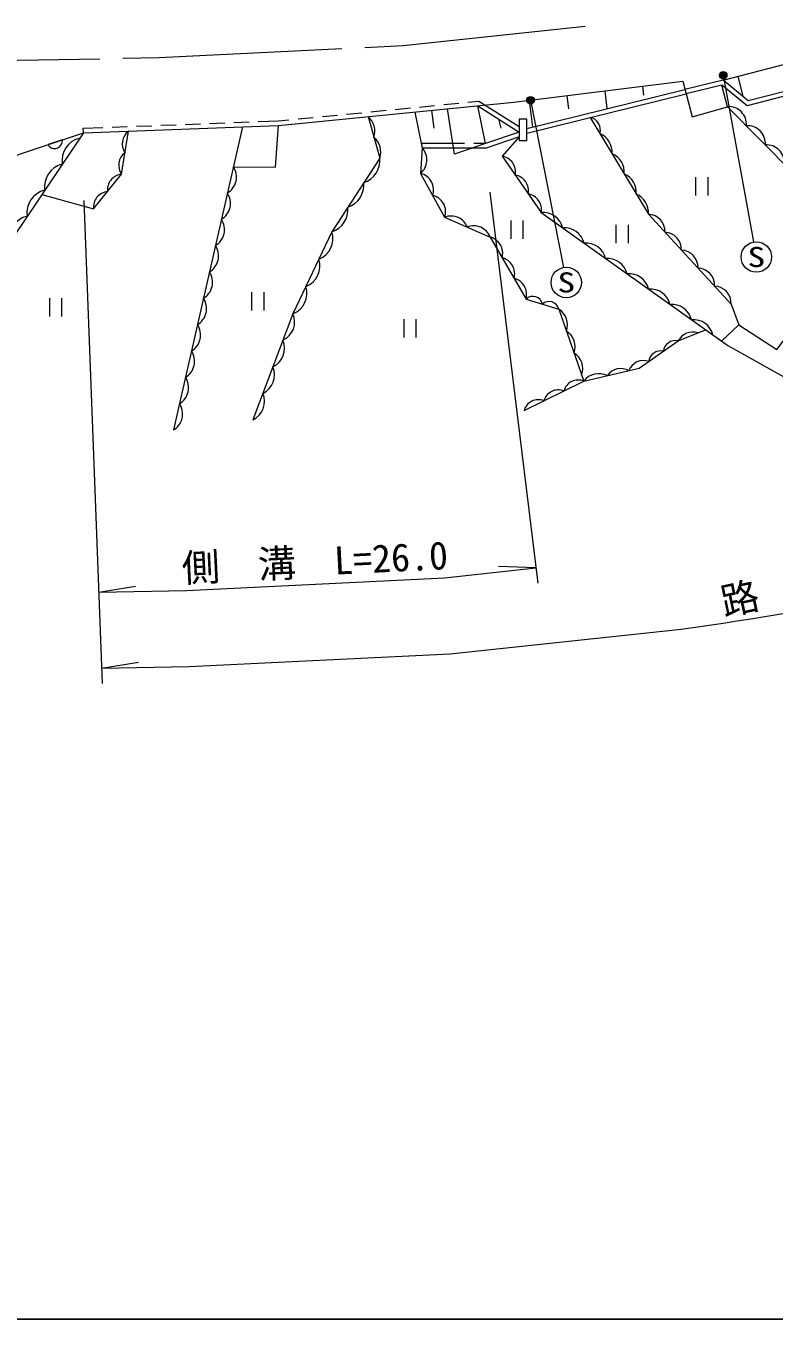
# Model space of a CAD drawing. Units: millimetres, scale not verified. Extents: x 40000 to 680000, y 20000 to 380000.
# Drawn here: x 410716 to 459804, y 205000 to 289838 of the extents above; entities that cross this region are included whole.
import ezdxf
from ezdxf.enums import TextEntityAlignment as Align

# ---------------------------------------------------------------- set-up
doc = ezdxf.new("R2010")
doc.units = ezdxf.units.MM
doc.header["$LTSCALE"] = 1000
doc.linetypes.add('CHAIN', pattern=[18.5, 12, -1.5, 3.5, -1.5])
for name, color, linetype, lineweight in [('M-BGD', 7, 'Continuous', 13), ('M-BMK', 2, 'CHAIN', 13), ('M-STR-HTXT', 7, 'Continuous', 13), ('M-STR-STRC', 7, 'Continuous', 13), ('M-TTL-BAND', 7, 'Continuous', 25)]:
    doc.layers.add(name, color=color, linetype=linetype, lineweight=lineweight)
doc.styles.add('ＭＳ ゴシック', font='')
doc.styles.get('ＭＳ ゴシック').set_extended_font_data('MS Gothic')

msp = doc.modelspace()

# ---------------------------------------------------------------- hatches: boundary and pattern name
at = {"layer": 'M-STR-HTXT'}
for points in [[(456318, 286396, -1), (456606, 286804, -1)], [(443680, 284752, -1), (443963, 285164, -0.41421), (444028, 284817, -0.41421)]]:
    msp.add_hatch(color=256, dxfattribs=at).paths.add_polyline_path(points)

# ---------------------------------------------------------------- linework, layer by layer
at = {"layer": 'M-BGD'}
for p, q in [((456451, 286277), (462136, 287740)), ((456451, 286277), (453955, 285669)), ((456379, 285949), (454030, 285379)), ((457419, 286526), (457756, 285217)), ((443582, 283112), (453955, 285669)), ((443582, 282803), (454030, 285379)), ((446208, 285258), (446317, 284386)), ((448688, 285569), (448834, 284407)), ((451169, 285881), (451242, 285300)), ((433351, 284201), (434347, 284299)), ((434944, 284358), (435939, 284456)), ((436536, 284514), (437531, 284612)), ((437319, 284290), (437485, 283133)), ((438128, 284671), (439124, 284768)), ((438834, 281412), (438368, 284393)), ((439721, 284827), (440437, 284898)), ((440870, 282113), (440364, 284589)), ((440364, 284589), (443082, 282874)), ((440437, 284898), (443082, 283229)), ((443727, 284946), (443946, 283202)), ((421168, 283374), (422168, 283411)), ((422767, 283434), (423767, 283472)), ((424366, 283494), (425366, 283532)), ((425965, 283554), (427261, 283603)), ((427261, 283603), (427977, 283673)), ((428574, 283732), (429570, 283830)), ((430167, 283888), (431162, 283986)), ((431759, 284045), (432754, 284143)), ((441724, 283731), (441875, 283137)), ((414476, 283122), (415772, 283171)), ((414488, 282823), (414476, 283122)), ((416372, 283194), (417371, 283231)), ((417971, 283254), (418970, 283291)), ((419570, 283314), (420569, 283351)), ((424918, 283215), (420399, 263332)), ((443082, 282874), (440870, 282113)), ((413109, 282361), (412169, 282047)), ((438724, 282118), (436660, 282123)), ((438771, 281818), (436721, 281823)), ((439497, 282116), (438724, 282118)), ((440005, 281815), (438771, 281818)), ((440870, 282113), (438834, 281412)), ((440870, 282113), (440097, 282115)), ((454653, 279907), (454653, 278707)), ((455453, 279907), (455453, 278707)), ((442527, 277066), (442527, 275866)), ((443327, 277066), (443327, 275866)), ((449424, 276791), (449424, 275591)), ((450224, 276791), (450224, 275591)), ((425525, 272375), (425525, 271175)), ((426325, 272375), (426325, 271175)), ((412257, 271972), (412257, 270772)), ((413057, 271972), (413057, 270772)), ((435508, 270587), (435508, 269387)), ((436308, 270587), (436308, 269387))]:
    msp.add_line(p, q, dxfattribs=at)
for points in [[(406105, 280019), (414488, 282823), (427281, 283304), (442735, 284822), (453813, 286213)], [(453813, 286213), (454427, 283860), (456747, 284537)], [(462846, 285828), (458039, 284601), (456379, 285949)], [(457480, 270216), (459992, 268599), (465425, 275759), (456747, 284537), (456384, 285944)], [(462741, 286111), (458111, 284929), (456451, 286277)], [(433168, 283882), (433931, 281164), (430789, 276333), (428239, 270955), (425605, 263988)], [(436228, 284182), (436721, 281823), (436600, 280151), (438186, 277278), (441170, 275982), (443529, 271916), (445674, 271250), (447313, 266541)], [(447744, 283829), (451556, 277480), (456989, 271590), (457480, 270216), (456341, 269163)], [(414488, 282823), (406177, 270516), (402994, 262742)], [(411760, 278784), (415163, 277833), (416985, 280100), (417442, 282934)], [(424324, 280600), (427088, 280570), (427281, 283304)], [(443082, 282557), (440920, 281813), (440005, 281815)], [(443082, 282557), (441972, 281287), (444524, 277584), (456759, 268864), (460599, 266730)], [(443396, 264603), (447313, 266541), (450951, 267383), (453503, 269169), (455308, 269899)]]:
    msp.add_lwpolyline(points, dxfattribs=at)
msp.add_lwpolyline([(443082, 283712), (443082, 282312), (443582, 282312), (443582, 283712)], close=True, dxfattribs=at)
for centre, radius, start, end in [((456829, 283378), 1161, 355.2688, 94.08205), ((432377, 282927), 1240, 340.97995, 50.37512), ((447559, 283001), 849, 344.55887, 77.40291), ((418082, 282104), 1048, 127.61176, 214.06723), ((432759, 281568), 1240, 340.97995, 50.37512), ((447856, 281561), 1321, 355.21445, 66.74733), ((458069, 282125), 1161, 355.2688, 94.08205), ((412608, 282297), 505, 209.66532, 7.32351), ((414616, 280990), 1531, 103.63556, 188.2994), ((435867, 281045), 1156, 309.3593, 42.33404), ((459309, 280871), 1161, 355.2688, 94.08205), ((417853, 280687), 1048, 127.61176, 214.06723), ((432415, 281004), 1524, 287.89821, 6.02454), ((441782, 280246), 1058, 349.4791, 79.66511), ((448651, 280238), 1321, 355.21445, 66.74733), ((413462, 279281), 1531, 103.63556, 188.2994), ((417078, 279092), 1012, 95.27474, 187.12413), ((423321, 279920), 1212, 300.23572, 34.15444), ((436376, 279090), 1084, 339.70643, 78.10539), ((442633, 279012), 1058, 349.4791, 79.66511), ((449445, 278914), 1321, 355.21445, 66.74733), ((431367, 279394), 1524, 287.89821, 6.02454), ((412308, 277572), 1531, 103.63556, 188.2994), ((416167, 277958), 1012, 95.27474, 187.12413), ((422929, 278193), 1212, 300.23572, 34.15444), ((437169, 277654), 1084, 339.70643, 78.10539), ((443483, 277777), 1058, 349.4791, 79.66511), ((450240, 277590), 1321, 355.21445, 66.74733), ((430320, 277783), 1524, 287.89821, 6.02454), ((444658, 276283), 1308, 13.16805, 95.8804), ((451508, 276346), 1135, 357.79056, 87.57856), ((411154, 275864), 1531, 103.63556, 188.2994), ((422536, 276466), 1212, 300.23572, 34.15444), ((438620, 276237), 1128, 20.39249, 112.64923), ((440112, 275589), 1128, 20.39249, 112.64923), ((446066, 275279), 1308, 13.16805, 95.8804), ((429411, 275888), 1448, 291.39586, 17.87608), ((440902, 274920), 1095, 344.43169, 75.82083), ((452595, 275168), 1135, 357.79056, 87.57856), ((422144, 274740), 1212, 300.23572, 34.15444), ((447474, 274276), 1308, 13.16805, 95.8804), ((453681, 273990), 1135, 357.79056, 87.57856), ((428561, 274096), 1448, 291.39586, 17.87608), ((441688, 273565), 1095, 344.43169, 75.82083), ((448882, 273272), 1308, 13.16805, 95.8804), ((421751, 273013), 1212, 300.23572, 34.15444), ((442475, 272210), 1095, 344.43169, 75.82083), ((450290, 272269), 1308, 13.16805, 95.8804), ((454768, 272812), 1135, 357.79056, 87.57856), ((427711, 272303), 1448, 291.39586, 17.87608), ((451698, 271265), 1308, 13.16805, 95.8804), ((455854, 271634), 1135, 357.79056, 87.57856), ((421359, 271286), 1212, 300.23572, 34.15444), ((443970, 271443), 647, 12.51109, 132.9756), ((445042, 271110), 647, 12.51109, 132.9756), ((453106, 270262), 1308, 13.16805, 95.8804), ((427010, 270425), 1339, 295.24454, 23.33915), ((445059, 270230), 1191, 339.44259, 58.94296), ((420966, 269559), 1212, 300.23572, 34.15444), ((445560, 268792), 1191, 339.44259, 58.94296), ((454514, 269258), 1308, 13.16805, 95.8804), ((426351, 268683), 1339, 295.24454, 23.33915), ((453314, 268414), 778, 75.94998, 174.03204), ((454482, 268645), 1111, 72.1305, 151.86074), ((420574, 267832), 1212, 300.23572, 34.15444), ((446061, 267353), 1191, 339.44259, 58.94296), ((452350, 267740), 778, 75.94998, 174.03204), ((425693, 266941), 1339, 295.24454, 23.33915), ((449754, 266261), 1096, 61.64773, 144.43465), ((451225, 266867), 1017, 69.80559, 159.27057), ((420181, 266105), 1212, 300.23572, 34.15444), ((446956, 265619), 988, 68.84422, 163.79035), ((448312, 265751), 1273, 64.39535, 141.68703), ((425034, 265199), 1339, 295.24454, 23.33915), ((445651, 264973), 988, 68.84422, 163.79035), ((419789, 264378), 1212, 300.23572, 34.15444), ((444345, 264327), 988, 68.84422, 163.79035)]:
    msp.add_arc(centre, radius, start, end, dxfattribs=at)
at = {"layer": 'M-BMK'}
msp.add_line((348086, 286371), (419461, 287762), dxfattribs=at)
msp.add_lwpolyline([(419461, 287762), (435475, 288549), (448205, 289892)], dxfattribs=at)
at = {"layer": 'M-STR-HTXT'}
for p, q in [((456462, 286600), (458456, 275661)), ((443821, 284958), (445976, 273989)), ((414511, 278372), (415723, 246697)), ((441161, 278935), (444298, 253289)), ((444177, 254281), (441723, 254362)), ((415494, 252694), (417918, 253084)), ((415685, 247697), (418109, 248086))]:
    msp.add_line(p, q, dxfattribs=at)
for points in [[(415494, 252694), (421252, 252808), (438169, 253639), (444177, 254281)], [(415685, 247697), (421424, 247810), (438557, 248652), (453702, 250271)]]:
    msp.add_lwpolyline(points, dxfattribs=at)
for centre in [(456462, 286600), (443821, 284958)]:
    msp.add_circle(centre, 250, dxfattribs=at)
msp.add_arc((423840, 469334), 221089, 277.76265, 285.43969, dxfattribs=at)
at = {"layer": 'M-STR-STRC'}
for centre in [(458636, 274677), (446168, 273007)]:
    msp.add_circle(centre, 1000, dxfattribs=at)
at = {"layer": 'M-TTL-BAND'}
msp.add_line((40000, 205000), (579000, 205000), dxfattribs=at)

# ---------------------------------------------------------------- texts
at = {"layer": 'M-STR-HTXT', "style": 'ＭＳ ゴシック'}
for s, rotation, p in [('路\u3000肩\u3000Con\u3000L=98.0', 12.036, (468238, 253055)), ('側\u3000溝\u3000L=26.0', 2.813, (429745, 253225))]:
    msp.add_text(s, height=1833, rotation=rotation, dxfattribs=at).set_placement(p, align=Align.BOTTOM_CENTER)
at = {"layer": 'M-STR-STRC', "style": 'ＭＳ ゴシック', "width": 1.3}
for p in [(458636, 274677), (446168, 273007)]:
    msp.add_text('S', height=1320, dxfattribs=at).set_placement(p, align=Align.MIDDLE_CENTER)

doc.saveas('drawing.dxf')
